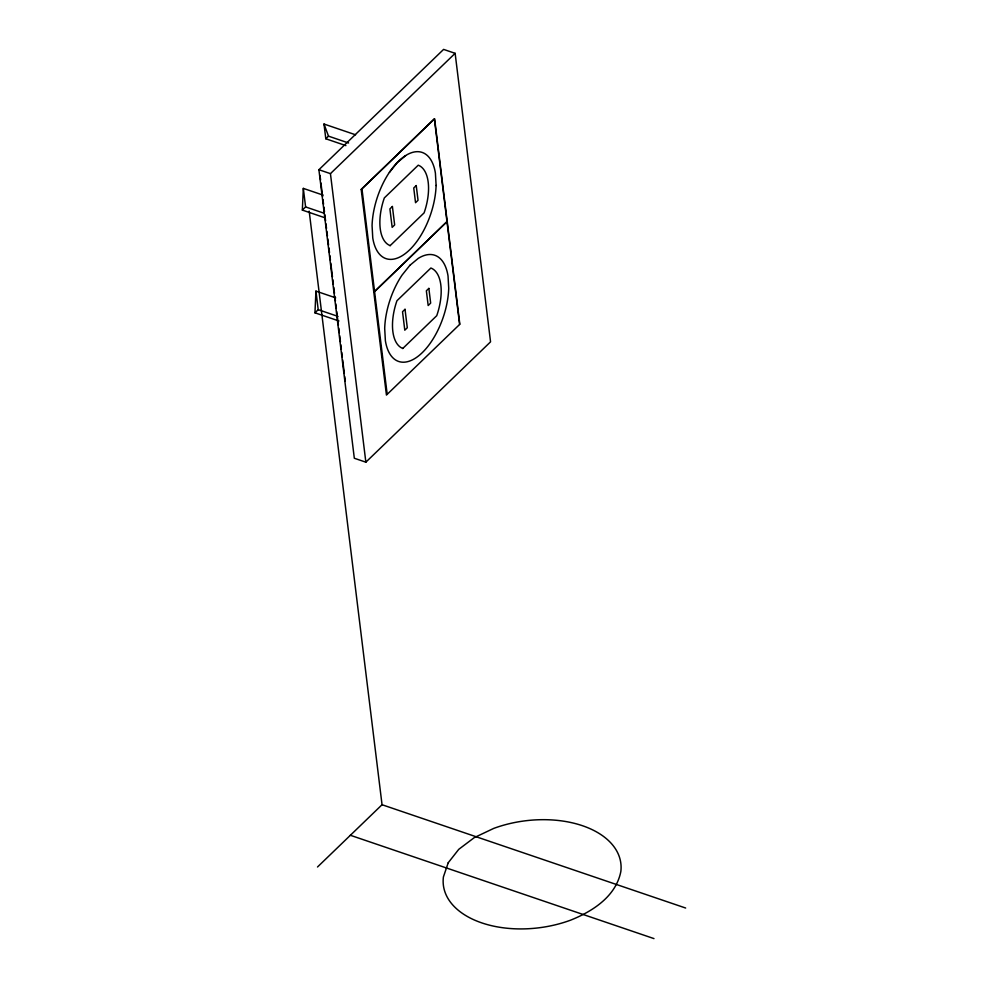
<?xml version="1.0" encoding="UTF-8"?>
<svg xmlns="http://www.w3.org/2000/svg" width="988" height="988" viewBox="0 0 988 988"><rect width="100%" height="100%" fill="white"/><g stroke="black" fill="none" stroke-linecap="round" stroke-linejoin="round"><path stroke-width="1.48" d="M324.916 217.768L302.34 210.086L303.328 188.387L323.076 195.105M338.946 320.976L314.95 312.813L315.938 291.114L335.698 297.845M389.433 172.394L397.3 162.551L405.648 155.647M345.899 145.619L325.805 138.777L328.51 136.159L348.616 143.001M318.902 169.726L443.6 49.4L455.135 53.327L490.554 341.848L365.856 462.174L354.322 458.247L318.902 169.726L330.437 173.641L455.135 53.327M302.34 210.086L305.601 206.937L303.328 188.387M361.213 189.585L434.609 118.782L459.828 324.249L386.444 395.064L361.188 189.412L434.35 118.819L459.605 324.472M314.95 312.813L318.21 309.676L315.938 291.114M390.087 245.703L424.099 212.877A42.595 21.242 -71.2 0 0 418.245 165.194L384.32 197.933A42.595 21.242 -71.2 0 0 390.174 245.617M373.822 292.238L446.971 221.645L373.834 292.325M402.709 348.529L436.733 315.703A42.595 21.242 -71.2 0 0 430.879 268.02L396.941 300.747A42.595 21.242 -71.2 0 0 402.795 348.443M317.506 866.995L382.047 804.726L309.17 211.136M325.805 138.777L323.99 124.031L355.569 134.788M305.601 206.937L323.941 213.173M318.21 309.676L337.97 316.395M382.047 804.726L685.66 908.034M350.37 835.28L653.982 938.6M323.99 124.031L328.51 136.159M361.941 188.683L387.197 394.336M330.437 173.641L365.856 462.174M320.013 175.395L320.581 180.026M320.939 182.953L322.619 196.661M322.99 199.588L323.558 204.22M323.916 207.147L324.484 211.778M324.842 214.717L325.595 220.855M325.954 223.782L326.522 228.413M326.88 231.34L327.448 235.971M327.806 238.911L328.559 245.049M328.93 247.976L329.498 252.607M329.856 255.534L330.424 260.165M330.782 263.104L332.462 276.801M332.82 279.728L333.376 284.272M333.759 287.298L334.5 293.337M334.87 296.363L335.426 300.908M335.796 303.934L336.352 308.466M336.723 311.492L338.39 325.101M338.761 328.127L339.329 332.66M339.699 335.685L340.44 341.737M340.811 344.75L341.366 349.295M341.737 352.321L342.293 356.853M342.663 359.879L344.33 373.489M344.713 376.514L345.269 381.047M436.116 185.522L435.412 173.184A56.094 27.973 -71.2 0 0 401.437 158.611A56.094 27.973 -71.2 0 0 372.068 225.622L372.76 237.96A56.094 27.973 -71.2 0 0 406.723 252.446A56.094 27.973 -71.2 0 0 436.103 185.435M448.219 862.759L443.402 876.974A89.402 53.932 -7 0 0 570.471 920.211C592.479 911.442 615.857 896.548 620.822 871.626A89.402 53.932 -7 0 0 493.753 828.389L474.289 837.614L458.753 849.334L448.219 862.759M409.921 265.29L402.042 275.121A56.094 27.973 -71.2 0 0 384.69 328.448L385.382 340.699A56.094 27.973 -71.2 0 0 419.357 355.272A56.094 27.973 -71.2 0 0 448.725 288.261L448.033 276.01A56.094 27.973 -71.2 0 0 418.257 258.387L409.921 265.29M392.397 206.48L389.902 208.888L392.162 227.351L394.657 224.943L392.397 206.48M416.232 185.571L413.737 187.979L415.54 202.701L418.035 200.292L416.232 185.571M405.018 309.306L402.524 311.714L404.796 330.177L407.291 327.769L405.018 309.306M428.854 288.397L426.359 290.805L428.175 305.527L430.669 303.118L428.854 288.397"/></g></svg>
